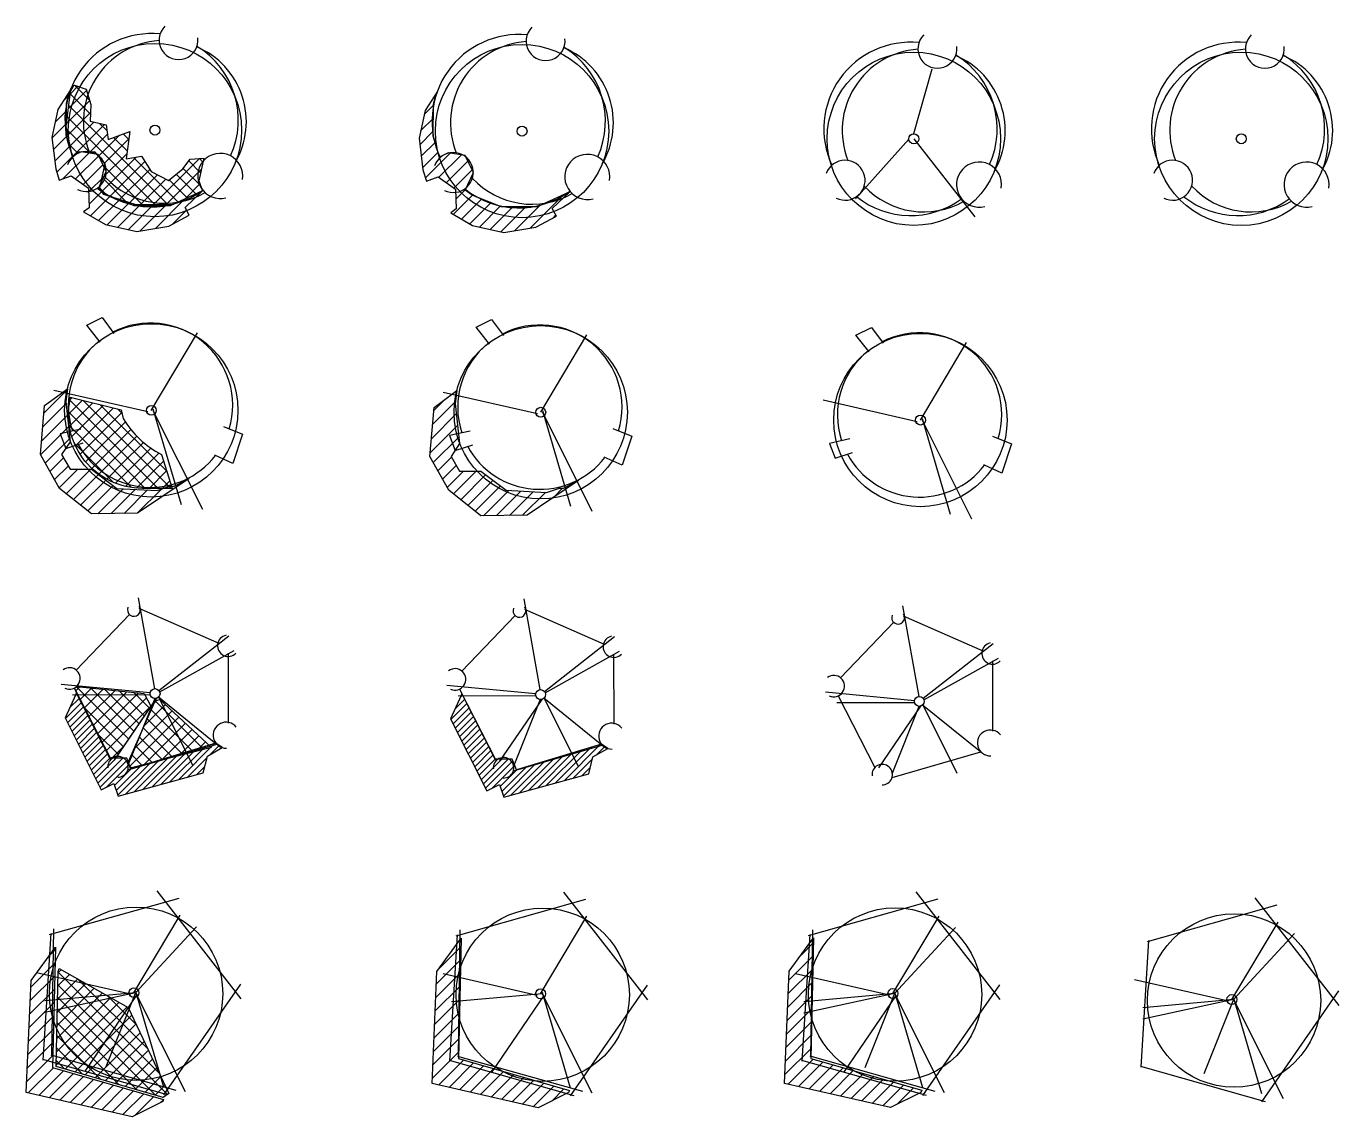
# Model space of a CAD drawing. Extents: x -13.6 to 7.2, y -12.8 to 13.
# Drawn here: x -13.52 to -5.94, y -4.33 to 1.97 of the extents above; entities that cross this region are included whole.
import ezdxf

# ---------------------------------------------------------------- set-up
doc = ezdxf.new("R2010")
doc.units = 0
doc.header["$MEASUREMENT"] = 0
doc.layers.get('0').update_dxf_attribs({"linetype": 'CONTINUOUS'})
for name, color, linetype in [('C-LAND-L742', 3, 'CONTINUOUS'), ('C-LAND-L743', 3, 'CONTINUOUS'), ('C-LAND-L744', 3, 'CONTINUOUS'), ('C-LAND-L745', 3, 'CONTINUOUS'), ('C-LAND-L748', 3, 'CONTINUOUS'), ('C-LAND-L749', 3, 'CONTINUOUS'), ('C-LAND-L750', 3, 'CONTINUOUS'), ('C-LAND-L753', 3, 'CONTINUOUS'), ('C-LAND-L754', 3, 'CONTINUOUS'), ('C-LAND-L755', 3, 'CONTINUOUS'), ('C-LAND-L757', 3, 'CONTINUOUS'), ('C-LAND-L758', 3, 'CONTINUOUS'), ('C-LAND-L759', 3, 'CONTINUOUS'), ('C-LAND-L760', 3, 'CONTINUOUS'), ('C-LAND-PL-CANOPY', 3, 'CONTINUOUS'), ('C-LAND-PL-CIRC', 8, 'CONTINUOUS'), ('C-LAND-PL-FILL', 1, 'CONTINUOUS'), ('C-LAND-PL-SHADE', 1, 'CONTINUOUS'), ('C-LAND-PL-TEXTURE', 8, 'CONTINUOUS')]:
    doc.layers.add(name, color=color, linetype=linetype)
pattern_1 = [(45, (8.367826, 2.99818), (-0.03729466, 0.03729466), [])]
pattern_2 = [(45, (0.53313, 4.28839), (-0.03729466, 0.03729466), [])]
pattern_3 = [(45, (9.7866, -1.12464), (-0.03729466, 0.03729466), [])]

# ---------------------------------------------------------------- blocks, each defined once
blk = doc.blocks.new('C-LAND-L742')
at = {"layer": 'C-LAND-L742'}
blk.add_circle((0, 0), 0.0287, dxfattribs=at)
for centre, radius, start, end in [((-0.0191, 0.0572), 0.5007, 84.44662, 204.83737), ((-0.3969, -0.2396), 0.1154, 243.63148, 160.00326), ((-0.0191, 0.0572), 0.5007, 231.45281, 306.13569)]:
    blk.add_arc(centre, radius, start, end, dxfattribs=at)
at = {"layer": 'C-LAND-PL-CIRC'}
blk.add_circle((0, 0), 0.5007, dxfattribs=at)
at = {"layer": 'C-LAND-PL-FILL'}
for centre, radius, start, end in [((0.1362, 0.5201), 0.1125, 134.58053, 6.86823), ((0.0572, 0.0482), 0.4706, 94.08399, 201.6369), ((0.0572, 0.0482), 0.4706, 329.69539, 66.91139), ((-0.0191, 0.0572), 0.5007, 335.64841, 58.46981), ((0.3769, -0.2647), 0.1302, 350.67372, 284.73284), ((0.0572, 0.0482), 0.4706, 223.08937, 299.56541)]:
    blk.add_arc(centre, radius, start, end, dxfattribs=at)
blk = doc.blocks.new('C-LAND-L743')
at = {"layer": 'C-LAND-L743'}
blk.add_circle((0, 0), 0.0287, dxfattribs=at)
for start, end in [(84.44662, 204.83737), (335.64841, 58.46981), (231.45281, 306.13569)]:
    blk.add_arc((-0.0191, 0.0572), 0.5007, start, end, dxfattribs=at)
at = {"layer": 'C-LAND-PL-CANOPY'}
blk.add_arc((-0.3969, -0.2396), 0.1154, 243.63148, 160.00326, dxfattribs=at)
at = {"layer": 'C-LAND-PL-CIRC'}
blk.add_circle((0, 0), 0.5007, dxfattribs=at)
at = {"layer": 'C-LAND-PL-FILL'}
for p, q in [((-0.0006, 0.03), (0.1063, 0.4051)), ((0, 0), (0.3524, -0.4519)), ((-0.028, -0.0023), (-0.3363, -0.3476))]:
    blk.add_line(p, q, dxfattribs=at)
for centre, radius, start, end in [((0.1362, 0.5201), 0.1125, 134.58053, 6.86823), ((0.0572, 0.0482), 0.4706, 94.08399, 201.6369), ((0.0572, 0.0482), 0.4706, 329.69539, 66.91139), ((0.3769, -0.2647), 0.1302, 350.67372, 284.73284), ((0.0572, 0.0482), 0.4706, 223.08937, 299.56541)]:
    blk.add_arc(centre, radius, start, end, dxfattribs=at)
blk = doc.blocks.new('C-LAND-L744')
at = {"layer": 'C-LAND-PL-SHADE', "linetype": 'Continuous'}
h = blk.add_hatch(dxfattribs=at)
h.set_pattern_fill('ANSI31', color=256, scale=0.421941, style=0)
h.set_pattern_definition(pattern_1)
h.paths.add_polyline_path([(-0.491, 0.2274), (-0.5601, 0.1187), (-0.5947, -0.0418), (-0.5725, -0.2245), (-0.5527, -0.2887), (-0.4835, -0.264), (-0.3847, -0.3356), (-0.3798, -0.4492), (-0.4119, -0.4714), (-0.2859, -0.5455), (-0.1055, -0.585), (0.0799, -0.5554), (0.1985, -0.4912), (0.1738, -0.4467), (0.2751, -0.3504), (0.0873, -0.4368), (-0.1203, -0.4368), (-0.2883, -0.3702), (-0.3279, -0.3405), (-0.2809, -0.2393), (-0.3279, -0.1405), (-0.4267, -0.1257), (-0.4761, -0.1504), (-0.5132, -0.0294), (-0.5107, 0.1557), (-0.4984, 0.2101)])
at = {"layer": 'C-LAND-L744'}
blk.add_circle((0, 0), 0.0287, dxfattribs=at)
for start, end in [(84.44662, 204.83737), (335.64841, 58.46981), (231.45281, 306.13569)]:
    blk.add_arc((-0.0191, 0.0572), 0.5007, start, end, dxfattribs=at)
at = {"layer": 'C-LAND-PL-CANOPY'}
blk.add_arc((-0.3969, -0.2396), 0.1154, 243.63148, 160.00326, dxfattribs=at)
at = {"layer": 'C-LAND-PL-CIRC'}
blk.add_circle((0, 0), 0.5007, dxfattribs=at)
at = {"layer": 'C-LAND-PL-FILL'}
blk.add_lwpolyline([(-0.491, 0.2274), (-0.5601, 0.1187), (-0.5947, -0.0418), (-0.5725, -0.2245), (-0.5527, -0.2887), (-0.4835, -0.264), (-0.3847, -0.3356), (-0.3798, -0.4492), (-0.4119, -0.4714), (-0.2859, -0.5455), (-0.1055, -0.585), (0.0799, -0.5554), (0.1985, -0.4912), (0.1738, -0.4467), (0.2751, -0.3504), (0.0873, -0.4368), (-0.1203, -0.4368), (-0.2883, -0.3702), (-0.3279, -0.3405), (-0.2809, -0.2393), (-0.3279, -0.1405), (-0.4267, -0.1257), (-0.4761, -0.1504), (-0.5132, -0.0294), (-0.5107, 0.1557), (-0.4984, 0.2101)], close=True, dxfattribs=at)
for centre, radius, start, end in [((0.1362, 0.5201), 0.1125, 134.58053, 6.86823), ((0.0572, 0.0482), 0.4706, 94.08399, 201.6369), ((0.0572, 0.0482), 0.4706, 329.69539, 66.91139), ((0.3769, -0.2647), 0.1302, 350.67372, 284.73284), ((0.0572, 0.0482), 0.4706, 223.08937, 299.56541)]:
    blk.add_arc(centre, radius, start, end, dxfattribs=at)
blk = doc.blocks.new('C-LAND-L745')
at = {"layer": 'C-LAND-PL-SHADE', "linetype": 'Continuous'}
h = blk.add_hatch(dxfattribs=at)
h.set_pattern_fill('ANSI31', color=256, scale=0.421941, style=0)
h.set_pattern_definition(pattern_1)
h.paths.add_polyline_path([(-0.491, 0.2274), (-0.5601, 0.1187), (-0.5947, -0.0418), (-0.5725, -0.2245), (-0.5527, -0.2887), (-0.4835, -0.264), (-0.3847, -0.3356), (-0.3798, -0.4492), (-0.4119, -0.4714), (-0.2859, -0.5455), (-0.1055, -0.585), (0.0799, -0.5554), (0.1985, -0.4912), (0.1738, -0.4467), (0.2751, -0.3504), (0.0873, -0.4368), (-0.1203, -0.4368), (-0.2883, -0.3702), (-0.3279, -0.3405), (-0.2809, -0.2393), (-0.3279, -0.1405), (-0.4267, -0.1257), (-0.4761, -0.1504), (-0.5132, -0.0294), (-0.5107, 0.1557), (-0.4984, 0.2101)])
at = {"layer": 'C-LAND-PL-TEXTURE', "linetype": 'Continuous'}
h = blk.add_hatch(dxfattribs=at)
h.set_pattern_fill('ANSI37', color=256, scale=0.421941, style=0)
h.set_pattern_definition([(45, (8.367826, 2.99818), (-0.03729466, 0.03729466), []), (135, (8.367826, 2.99818), (-0.03729466, -0.03729466), [])])
h.paths.add_polyline_path([(-0.4638, 0.2594), (-0.3971, 0.2372), (-0.3699, 0.1483), (-0.3748, 0.052), (-0.2809, 0.0298), (-0.271, -0.0541), (-0.145, -0.0072), (-0.1672, -0.1652), (-0.0783, -0.1504), (-0.0214, -0.2393), (0.0774, -0.2912), (0.1614, -0.2245), (0.2034, -0.1677), (0.2825, -0.1628), (0.2528, -0.2936), (0.2751, -0.3504), (0.0996, -0.4319), (-0.1079, -0.4319), (-0.2957, -0.3726), (-0.318, -0.3331), (-0.2883, -0.1949), (-0.3476, -0.1257), (-0.4391, -0.1282), (-0.4761, -0.1554), (-0.5132, 0.0199), (-0.4885, 0.2224), (-0.4687, 0.257)])
at = {"layer": 'C-LAND-L745'}
blk.add_circle((0, 0), 0.0287, dxfattribs=at)
for start, end in [(84.44662, 204.83737), (335.64841, 58.46981), (231.45281, 306.13569)]:
    blk.add_arc((-0.0191, 0.0572), 0.5007, start, end, dxfattribs=at)
at = {"layer": 'C-LAND-PL-CANOPY'}
blk.add_arc((-0.3969, -0.2396), 0.1154, 243.63148, 160.00326, dxfattribs=at)
at = {"layer": 'C-LAND-PL-CIRC'}
blk.add_circle((0, 0), 0.5007, dxfattribs=at)
at = {"layer": 'C-LAND-PL-FILL'}
blk.add_lwpolyline([(-0.491, 0.2274), (-0.5601, 0.1187), (-0.5947, -0.0418), (-0.5725, -0.2245), (-0.5527, -0.2887), (-0.4835, -0.264), (-0.3847, -0.3356), (-0.3798, -0.4492), (-0.4119, -0.4714), (-0.2859, -0.5455), (-0.1055, -0.585), (0.0799, -0.5554), (0.1985, -0.4912), (0.1738, -0.4467), (0.2751, -0.3504), (0.0873, -0.4368), (-0.1203, -0.4368), (-0.2883, -0.3702), (-0.3279, -0.3405), (-0.2809, -0.2393), (-0.3279, -0.1405), (-0.4267, -0.1257), (-0.4761, -0.1504), (-0.5132, -0.0294), (-0.5107, 0.1557), (-0.4984, 0.2101)], close=True, dxfattribs=at)
for centre, radius, start, end in [((0.1362, 0.5201), 0.1125, 134.58053, 6.86823), ((0.0572, 0.0482), 0.4706, 94.08399, 201.6369), ((0.0572, 0.0482), 0.4706, 329.69539, 66.91139), ((0.3769, -0.2647), 0.1302, 350.67372, 284.73284), ((0.0572, 0.0482), 0.4706, 223.08937, 299.56541)]:
    blk.add_arc(centre, radius, start, end, dxfattribs=at)
at = {"layer": 'C-LAND-PL-TEXTURE'}
blk.add_lwpolyline([(-0.4638, 0.2594), (-0.3971, 0.2372), (-0.3699, 0.1483), (-0.3748, 0.052), (-0.2809, 0.0298), (-0.271, -0.0541), (-0.145, -0.0072), (-0.1672, -0.1652), (-0.0783, -0.1504), (-0.0214, -0.2393), (0.0774, -0.2912), (0.1614, -0.2245), (0.2034, -0.1677), (0.2825, -0.1628), (0.2528, -0.2936), (0.2751, -0.3504), (0.0996, -0.4319), (-0.1079, -0.4319), (-0.2957, -0.3726), (-0.318, -0.3331), (-0.2883, -0.1949), (-0.3476, -0.1257), (-0.4391, -0.1282), (-0.4761, -0.1554), (-0.5132, 0.0199), (-0.4885, 0.2224), (-0.4687, 0.257)], close=True, dxfattribs=at)
blk = doc.blocks.new('C-LAND-L748')
at = {"layer": 'C-LAND-L748'}
for points in [[(-0.4068, -0.105), (-0.5251, -0.1316), (-0.4925, -0.2172), (-0.392, -0.1847)], [(0.4181, -0.0902), (0.5275, -0.1345), (0.4713, -0.3029), (0.3678, -0.2556)]]:
    blk.add_lwpolyline(points, dxfattribs=at)
blk.add_circle((0.0009, 0.0033), 0.0287, dxfattribs=at)
for start, end in [(343.29307, 117.15171), (128.57251, 198.26237), (208.57357, 322.28927)]:
    blk.add_arc((-0.0039, 0.033), 0.4748, start, end, dxfattribs=at)
at = {"layer": 'C-LAND-PL-CANOPY'}
blk.add_lwpolyline([(-0.2945, 0.3972), (-0.3713, 0.4947), (-0.2826, 0.539), (-0.2146, 0.4474)], dxfattribs=at)
at = {"layer": 'C-LAND-PL-CIRC'}
blk.add_circle((0.0009, 0.0033), 0.5007, dxfattribs=at)
at = {"layer": 'C-LAND-PL-FILL'}
for p, q in [((0.0009, 0.0033), (0.2678, 0.4511)), ((-0.0182, -0.0062), (-0.5617, 0.1176)), ((0.0104, 0.0128), (0.1725, -0.5398)), ((0.0104, 0.0033), (0.2964, -0.5683))]:
    blk.add_line(p, q, dxfattribs=at)
blk = doc.blocks.new('C-LAND-L749')
at = {"layer": 'C-LAND-PL-SHADE', "linetype": 'Continuous'}
h = blk.add_hatch(dxfattribs=at)
h.set_pattern_fill('ANSI31', color=256, scale=0.421941, style=0)
h.set_pattern_definition(pattern_2)
h.paths.add_polyline_path([(0.1332, -0.4353), (0.2191, -0.3904), (-0.0783, -0.5916), (-0.3452, -0.5946), (-0.5293, -0.4475), (-0.6397, -0.2514), (-0.6151, 0.0305), (-0.4832, 0.1285), (-0.4925, 0.055), (-0.4679, -0.1779), (-0.517, -0.2514), (-0.4679, -0.3372), (-0.3452, -0.3372), (-0.198, -0.4475), (0.035, -0.4598), (0.1086, -0.4353)])
at = {"layer": 'C-LAND-L749'}
blk.add_lwpolyline([(-0.4068, -0.105), (-0.5251, -0.1316), (-0.4925, -0.2172), (-0.392, -0.1847)], dxfattribs=at)
blk.add_circle((0.0009, 0.0033), 0.0287, dxfattribs=at)
for start, end in [(343.29307, 117.15171), (208.57357, 322.28927)]:
    blk.add_arc((-0.0039, 0.033), 0.4748, start, end, dxfattribs=at)
at = {"layer": 'C-LAND-PL-CANOPY'}
for points in [[(-0.2945, 0.3972), (-0.3713, 0.4947), (-0.2826, 0.539), (-0.2146, 0.4474)], [(0.4181, -0.0902), (0.5275, -0.1345), (0.4713, -0.3029), (0.3678, -0.2556)]]:
    blk.add_lwpolyline(points, dxfattribs=at)
blk.add_arc((-0.0039, 0.033), 0.4748, 128.57251, 198.26237, dxfattribs=at)
at = {"layer": 'C-LAND-PL-CIRC'}
blk.add_circle((0.0009, 0.0033), 0.5007, dxfattribs=at)
at = {"layer": 'C-LAND-PL-FILL'}
for p, q in [((0.0009, 0.0033), (0.2678, 0.4511)), ((-0.0182, -0.0062), (-0.5617, 0.1176)), ((0.0104, 0.0128), (0.1725, -0.5398)), ((0.0104, 0.0033), (0.2964, -0.5683))]:
    blk.add_line(p, q, dxfattribs=at)
blk.add_lwpolyline([(0.1332, -0.4353), (0.2191, -0.3904), (-0.0783, -0.5916), (-0.3452, -0.5946), (-0.5293, -0.4475), (-0.6397, -0.2514), (-0.6151, 0.0305), (-0.4832, 0.1285), (-0.4925, 0.055), (-0.4679, -0.1779), (-0.517, -0.2514), (-0.4679, -0.3372), (-0.3452, -0.3372), (-0.198, -0.4475), (0.035, -0.4598), (0.1086, -0.4353)], close=True, dxfattribs=at)
blk = doc.blocks.new('C-LAND-L750')
at = {"layer": 'C-LAND-PL-SHADE', "linetype": 'Continuous'}
h = blk.add_hatch(dxfattribs=at)
h.set_pattern_fill('ANSI31', color=256, scale=0.421941, style=0)
h.set_pattern_definition(pattern_2)
h.paths.add_polyline_path([(0.1332, -0.4353), (0.2191, -0.3904), (-0.0783, -0.5916), (-0.3452, -0.5946), (-0.5293, -0.4475), (-0.6397, -0.2514), (-0.6151, 0.0305), (-0.4832, 0.1285), (-0.4925, 0.055), (-0.4679, -0.1779), (-0.517, -0.2514), (-0.4679, -0.3372), (-0.3452, -0.3372), (-0.198, -0.4475), (0.035, -0.4598), (0.1086, -0.4353)])
at = {"layer": 'C-LAND-PL-TEXTURE', "linetype": 'Continuous'}
h = blk.add_hatch(dxfattribs=at)
h.set_pattern_fill('ANSI37', color=256, scale=0.421941, style=0)
h.set_pattern_definition([(45, (0.53313, 4.28839), (-0.03729466, 0.03729466), []), (135, (0.53313, 4.28839), (-0.03729466, -0.03729466), [])])
edge = h.paths.add_edge_path()
edge.add_line((-0.4679, 0.0795), (-0.1735, 0.006))
edge.add_line((-0.1735, 0.006), (-0.1612, -0.043))
edge.add_arc((0.2988, 0.2233), 0.5316, 210.06691, 243.25245)
edge.add_line((0.0596, -0.2514), (0.1209, -0.4475))
edge.add_line((0.1209, -0.4475), (-0.0508, -0.4475))
edge.add_arc((-0.0508, -0.0212), 0.4264, 168.02725, 270, ccw=False)
edge.add_arc((-0.4968, 0.0734), 0.0295, 348.02725, 371.97275)
at = {"layer": 'C-LAND-L750'}
for points in [[(-0.2945, 0.3972), (-0.3713, 0.4947), (-0.2826, 0.539), (-0.2146, 0.4474)], [(0.4181, -0.0902), (0.5275, -0.1345), (0.4713, -0.3029), (0.3678, -0.2556)]]:
    blk.add_lwpolyline(points, dxfattribs=at)
blk.add_circle((0.0009, 0.0033), 0.0287, dxfattribs=at)
for start, end in [(343.29307, 117.15171), (208.57357, 322.28927)]:
    blk.add_arc((-0.0039, 0.033), 0.4748, start, end, dxfattribs=at)
at = {"layer": 'C-LAND-PL-CANOPY'}
blk.add_lwpolyline([(-0.4068, -0.105), (-0.5251, -0.1316), (-0.4925, -0.2172), (-0.392, -0.1847)], dxfattribs=at)
blk.add_arc((-0.0039, 0.033), 0.4748, 128.57251, 198.26237, dxfattribs=at)
at = {"layer": 'C-LAND-PL-CIRC'}
blk.add_circle((0.0009, 0.0033), 0.5007, dxfattribs=at)
at = {"layer": 'C-LAND-PL-FILL'}
for p, q in [((0.0009, 0.0033), (0.2678, 0.4511)), ((-0.0182, -0.0062), (-0.5617, 0.1176)), ((0.0104, 0.0128), (0.1725, -0.5398)), ((0.0104, 0.0033), (0.2964, -0.5683))]:
    blk.add_line(p, q, dxfattribs=at)
blk.add_lwpolyline([(0.1332, -0.4353), (0.2191, -0.3904), (-0.0783, -0.5916), (-0.3452, -0.5946), (-0.5293, -0.4475), (-0.6397, -0.2514), (-0.6151, 0.0305), (-0.4832, 0.1285), (-0.4925, 0.055), (-0.4679, -0.1779), (-0.517, -0.2514), (-0.4679, -0.3372), (-0.3452, -0.3372), (-0.198, -0.4475), (0.035, -0.4598), (0.1086, -0.4353)], close=True, dxfattribs=at)
at = {"layer": 'C-LAND-PL-TEXTURE'}
blk.add_lwpolyline([(-0.4679, 0.0795), (-0.1735, 0.006), (-0.1612, -0.043, 0.14582), (0.0596, -0.2514), (0.1209, -0.4475), (-0.0508, -0.4475, -0.47683), (-0.4679, 0.0673, 0.104864)], format="xyb", close=True, dxfattribs=at)
blk = doc.blocks.new('C-LAND-L753')
at = {"layer": 'C-LAND-L753'}
for points in [[(-0.1474, 0.4569), (-0.4553, 0.1362)], [(0.3695, 0.2901), (-0.0919, 0.4922)], [(0.4252, -0.1716), (0.4238, 0.2341)], [(-0.4679, 0.0316), (-0.2575, -0.3827)], [(-0.157, -0.44), (0.356, -0.2916)]]:
    blk.add_lwpolyline(points, dxfattribs=at)
blk.add_circle((0, 0), 0.0287, dxfattribs=at)
for centre, radius, start, end in [((-0.4944, 0.0879), 0.0621, 245.43183, 126.28961), ((-0.2139, -0.423), 0.0593, 268.49715, 186.4444)]:
    blk.add_arc(centre, radius, start, end, dxfattribs=at)
at = {"layer": 'C-LAND-PL-CANOPY'}
blk.add_line((-0.0019, -0.0286), (-0.1584, -0.4196), dxfattribs=at)
blk.add_arc((-0.1221, 0.4842), 0.0372, 156.94802, 32.57161, dxfattribs=at)
at = {"layer": 'C-LAND-PL-FILL'}
for p, q in [((-0.0017, 0.0286), (-0.0954, 0.5526)), ((0.0226, 0.0177), (0.4264, 0.3348)), ((0.027, 0.0098), (0.4565, 0.25)), ((-0.0285, 0.0037), (-0.5421, 0.0532)), ((-0.0277, -0.0076), (-0.4764, -0.0086)), ((0.0065, -0.0279), (-0.2366, -0.3847)), ((0.0191, -0.0191), (0.3535, -0.2904)), ((0.0199, -0.0207), (0.2176, -0.4157))]:
    blk.add_line(p, q, dxfattribs=at)
for centre, radius, start, end in [((0.4229, 0.2768), 0.062, 102.02379, 315.86824), ((0.4103, -0.2402), 0.0748, 38.21384, 272.20066)]:
    blk.add_arc(centre, radius, start, end, dxfattribs=at)
blk = doc.blocks.new('*X56')
at = {"color": 0}
for p, q in [((-23.183, -8.687), (-22.747, -8.251)), ((-23.069, -8.396), (-22.807, -8.134)), ((-22.921, -8.072), (-22.867, -8.017)), ((-23.124, -8.805), (-22.687, -8.368)), ((-23.065, -8.923), (-22.628, -8.486)), ((-23.006, -9.041), (-22.568, -8.603)), ((-22.947, -9.158), (-22.508, -8.72)), ((-22.888, -9.276), (-22.448, -8.837)), ((-22.829, -9.394), (-22.389, -8.954)), ((-22.77, -9.512), (-22.329, -9.071)), ((-22.711, -9.63), (-22.269, -9.188)), ((-22.652, -9.747), (-22.21, -9.305)), ((-22.593, -9.865), (-22.15, -9.422)), ((-22.534, -9.983), (-22.09, -9.539)), ((-22.475, -10.101), (-22.03, -9.656)), ((-21.061, -10.631), (-20.108, -9.678)), ((-20.818, -10.564), (-19.855, -9.602)), ((-20.574, -10.497), (-19.603, -9.527)), ((-20.33, -10.431), (-19.35, -9.451)), ((-20.086, -10.364), (-19.098, -9.375)), ((-19.211, -9.665), (-18.972, -9.426)), ((-22.416, -10.219), (-21.969, -9.772)), ((-22.357, -10.337), (-21.793, -9.772)), ((-22.298, -10.454), (-21.616, -9.772)), ((-22.239, -10.572), (-21.487, -9.82)), ((-22.064, -10.573), (-21.436, -9.946)), ((-21.837, -10.523), (-21.37, -10.056)), ((-21.793, -10.656), (-21.118, -9.981)), ((-21.748, -10.788), (-20.865, -9.905)), ((-21.549, -10.765), (-20.613, -9.829)), ((-21.305, -10.698), (-20.36, -9.754)), ((-19.842, -10.297), (-19.309, -9.763)), ((-19.599, -10.23), (-19.368, -9.999))]:
    blk.add_line(p, q, dxfattribs=at)
blk = doc.blocks.new('*X57')
at = {"color": 0}
for p, q in [((-22.921, -8.072), (-22.867, -8.017)), ((-23.124, -8.805), (-22.687, -8.368)), ((-22.947, -9.158), (-22.508, -8.72)), ((-22.77, -9.512), (-22.329, -9.071)), ((-22.593, -9.865), (-22.15, -9.422)), ((-20.574, -10.497), (-19.603, -9.527)), ((-19.211, -9.665), (-18.972, -9.426)), ((-22.416, -10.219), (-21.969, -9.772)), ((-22.239, -10.572), (-21.487, -9.82)), ((-21.793, -10.656), (-21.118, -9.981)), ((-21.305, -10.698), (-20.36, -9.754)), ((-19.842, -10.297), (-19.309, -9.763))]:
    blk.add_line(p, q, dxfattribs=at)
blk = doc.blocks.new('C-LAND-L754')
at = {"layer": 'C-LAND-L754'}
for points in [[(0.3695, 0.2901), (-0.0919, 0.4922)], [(0.4252, -0.1716), (0.4238, 0.2341)], [(-0.4679, 0.0316), (-0.2575, -0.3827)]]:
    blk.add_lwpolyline(points, dxfattribs=at)
blk.add_circle((0, 0), 0.0287, dxfattribs=at)
blk.add_arc((-0.4944, 0.0879), 0.0621, 245.43183, 126.28961, dxfattribs=at)
at = {"layer": 'C-LAND-PL-CANOPY'}
blk.add_line((-0.0019, -0.0286), (-0.1584, -0.4196), dxfattribs=at)
for points in [[(-0.1474, 0.4569), (-0.4553, 0.1362)], [(-0.157, -0.44), (0.356, -0.2916)]]:
    blk.add_lwpolyline(points, dxfattribs=at)
for centre, radius, start, end in [((-0.1221, 0.4842), 0.0372, 156.94802, 32.57161), ((-0.2139, -0.423), 0.0593, 268.49715, 186.4444)]:
    blk.add_arc(centre, radius, start, end, dxfattribs=at)
at = {"layer": 'C-LAND-PL-FILL'}
for p, q in [((-0.0017, 0.0286), (-0.0954, 0.5526)), ((0.0226, 0.0177), (0.4264, 0.3348)), ((0.027, 0.0098), (0.4565, 0.25)), ((-0.0285, 0.0037), (-0.5421, 0.0532)), ((-0.0277, -0.0076), (-0.4764, -0.0086)), ((0.0065, -0.0279), (-0.2366, -0.3847)), ((0.0191, -0.0191), (0.3535, -0.2904)), ((0.0199, -0.0207), (0.2176, -0.4157))]:
    blk.add_line(p, q, dxfattribs=at)
blk.add_lwpolyline([(-0.4582, -0.0051), (-0.5195, -0.1399), (-0.311, -0.5567), (-0.2374, -0.5199), (-0.2129, -0.5935), (0.2778, -0.4586), (0.3024, -0.3606), (0.3882, -0.3115), (0.3514, -0.287), (-0.1393, -0.4341), (-0.1638, -0.3728), (-0.2619, -0.3728), (-0.4553, 0.0062)], close=True, dxfattribs=at)
for centre, radius, start, end in [((0.4229, 0.2768), 0.062, 102.02379, 315.86824), ((0.4103, -0.2402), 0.0748, 38.21384, 272.20066)]:
    blk.add_arc(centre, radius, start, end, dxfattribs=at)
at = {"layer": 'C-LAND-PL-FILL', "xscale": 0.2109704641350211, "yscale": 0.2109704641350211, "zscale": 0.2109704641350211}
blk.add_blockref('*X57', (4.3734, 1.6887), dxfattribs=at)
at = {"layer": 'C-LAND-PL-SHADE', "xscale": 0.2109704641350211, "yscale": 0.2109704641350211, "zscale": 0.2109704641350211}
blk.add_blockref('*X56', (4.3734, 1.6887), dxfattribs=at)
blk = doc.blocks.new('*X58')
at = {"color": 0}
for p, q in [((-23.183, -8.687), (-22.747, -8.251)), ((-23.069, -8.396), (-22.807, -8.134)), ((-22.921, -8.072), (-22.867, -8.017)), ((-23.124, -8.805), (-22.687, -8.368)), ((-23.065, -8.923), (-22.628, -8.486)), ((-23.006, -9.041), (-22.568, -8.603)), ((-22.947, -9.158), (-22.508, -8.72)), ((-22.888, -9.276), (-22.448, -8.837)), ((-22.829, -9.394), (-22.389, -8.954)), ((-22.77, -9.512), (-22.329, -9.071)), ((-22.711, -9.63), (-22.269, -9.188)), ((-22.652, -9.747), (-22.21, -9.305)), ((-22.593, -9.865), (-22.15, -9.422)), ((-22.534, -9.983), (-22.09, -9.539)), ((-22.475, -10.101), (-22.03, -9.656)), ((-21.061, -10.631), (-20.108, -9.678)), ((-20.818, -10.564), (-19.855, -9.602)), ((-20.574, -10.497), (-19.603, -9.527)), ((-20.33, -10.431), (-19.35, -9.451)), ((-20.086, -10.364), (-19.098, -9.375)), ((-19.211, -9.665), (-18.972, -9.426)), ((-22.416, -10.219), (-21.969, -9.772)), ((-22.357, -10.337), (-21.793, -9.772)), ((-22.298, -10.454), (-21.616, -9.772)), ((-22.239, -10.572), (-21.487, -9.82)), ((-22.064, -10.573), (-21.436, -9.946)), ((-21.837, -10.523), (-21.37, -10.056)), ((-21.793, -10.656), (-21.118, -9.981)), ((-21.748, -10.788), (-20.865, -9.905)), ((-21.549, -10.765), (-20.613, -9.829)), ((-21.305, -10.698), (-20.36, -9.754)), ((-19.842, -10.297), (-19.309, -9.763)), ((-19.599, -10.23), (-19.368, -9.999))]:
    blk.add_line(p, q, dxfattribs=at)
blk = doc.blocks.new('*X59')
at = {"color": 0}
for p, q in [((-22.921, -8.072), (-22.867, -8.017)), ((-23.124, -8.805), (-22.687, -8.368)), ((-22.947, -9.158), (-22.508, -8.72)), ((-22.77, -9.512), (-22.329, -9.071)), ((-22.593, -9.865), (-22.15, -9.422)), ((-20.574, -10.497), (-19.603, -9.527)), ((-19.211, -9.665), (-18.972, -9.426)), ((-22.416, -10.219), (-21.969, -9.772)), ((-22.239, -10.572), (-21.487, -9.82)), ((-21.793, -10.656), (-21.118, -9.981)), ((-21.305, -10.698), (-20.36, -9.754)), ((-19.842, -10.297), (-19.309, -9.763))]:
    blk.add_line(p, q, dxfattribs=at)
blk = doc.blocks.new('C-LAND-L755')
at = {"layer": 'C-LAND-PL-TEXTURE', "linetype": 'Continuous'}
h = blk.add_hatch(dxfattribs=at)
h.set_pattern_fill('ANSI37', color=256, scale=0.421941, style=0)
h.set_pattern_definition([(45, (6.884776, 1.688736), (-0.03729466, 0.03729466), []), (135, (6.884776, 1.688736), (-0.03729466, -0.03729466), [])])
h.paths.add_polyline_path([(0.0011, -0.0409), (0.0269, -0.0332), (0.3264, -0.3117), (-0.1435, -0.4304), (-0.1538, -0.3917), (-0.0041, -0.0512)])
h.paths.add_polyline_path([(-0.4532, 0.0416), (-0.0634, 0.0004), (-0.0247, -0.0719), (-0.2209, -0.3608), (-0.257, -0.3737), (-0.4661, 0.0313)])
at = {"layer": 'C-LAND-L755'}
for points in [[(-0.1474, 0.4569), (-0.4553, 0.1362)], [(0.3695, 0.2901), (-0.0919, 0.4922)], [(0.4252, -0.1716), (0.4238, 0.2341)]]:
    blk.add_lwpolyline(points, dxfattribs=at)
blk.add_circle((0, 0), 0.0287, dxfattribs=at)
for centre, radius, start, end in [((-0.4944, 0.0879), 0.0621, 245.43183, 126.28961), ((-0.2139, -0.423), 0.0593, 268.49715, 186.4444)]:
    blk.add_arc(centre, radius, start, end, dxfattribs=at)
at = {"layer": 'C-LAND-PL-CANOPY'}
blk.add_line((-0.0019, -0.0286), (-0.1584, -0.4196), dxfattribs=at)
for points in [[(-0.4679, 0.0316), (-0.2575, -0.3827)], [(-0.157, -0.44), (0.356, -0.2916)]]:
    blk.add_lwpolyline(points, dxfattribs=at)
blk.add_arc((-0.1221, 0.4842), 0.0372, 156.94802, 32.57161, dxfattribs=at)
at = {"layer": 'C-LAND-PL-FILL'}
for p, q in [((-0.0017, 0.0286), (-0.0954, 0.5526)), ((0.0226, 0.0177), (0.4264, 0.3348)), ((0.027, 0.0098), (0.4565, 0.25)), ((-0.0285, 0.0037), (-0.5421, 0.0532)), ((-0.0277, -0.0076), (-0.4764, -0.0086)), ((0.0065, -0.0279), (-0.2366, -0.3847)), ((0.0191, -0.0191), (0.3535, -0.2904)), ((0.0199, -0.0207), (0.2176, -0.4157))]:
    blk.add_line(p, q, dxfattribs=at)
blk.add_lwpolyline([(-0.4582, -0.0051), (-0.5195, -0.1399), (-0.311, -0.5567), (-0.2374, -0.5199), (-0.2129, -0.5935), (0.2778, -0.4586), (0.3024, -0.3606), (0.3882, -0.3115), (0.3514, -0.287), (-0.1393, -0.4341), (-0.1638, -0.3728), (-0.2619, -0.3728), (-0.4553, 0.0062)], close=True, dxfattribs=at)
for centre, radius, start, end in [((0.4229, 0.2768), 0.062, 102.02379, 315.86824), ((0.4103, -0.2402), 0.0748, 38.21384, 272.20066)]:
    blk.add_arc(centre, radius, start, end, dxfattribs=at)
at = {"layer": 'C-LAND-PL-TEXTURE'}
for points in [[(-0.4532, 0.0416), (-0.0634, 0.0004), (-0.0247, -0.0719), (-0.2209, -0.3608), (-0.257, -0.3737), (-0.4661, 0.0313)], [(0.0011, -0.0409), (0.0269, -0.0332), (0.3264, -0.3117), (-0.1435, -0.4304), (-0.1538, -0.3917), (-0.0041, -0.0512)]]:
    blk.add_lwpolyline(points, close=True, dxfattribs=at)
at = {"layer": 'C-LAND-PL-FILL', "xscale": 0.2109704641350211, "yscale": 0.2109704641350211, "zscale": 0.2109704641350211}
blk.add_blockref('*X59', (4.3734, 1.6887), dxfattribs=at)
at = {"layer": 'C-LAND-PL-SHADE', "xscale": 0.2109704641350211, "yscale": 0.2109704641350211, "zscale": 0.2109704641350211}
blk.add_blockref('*X58', (4.3734, 1.6887), dxfattribs=at)
blk = doc.blocks.new('C-LAND-L757')
at = {"layer": 'C-LAND-L757'}
for p, q in [((-0.5236, -0.3903), (-0.479, 0.3414)), ((0.6154, 0.0501), (0.1713, -0.5902)), ((0.1942, -0.5902), (-0.5264, -0.3865))]:
    blk.add_line(p, q, dxfattribs=at)
blk.add_circle((0, 0), 0.0287, dxfattribs=at)
at = {"layer": 'C-LAND-PL-CANOPY'}
blk.add_line((0.0095, 0), (-0.5149, -0.0476), dxfattribs=at)
at = {"layer": 'C-LAND-PL-CIRC'}
blk.add_circle((0.0124, -0.0058), 0.5007, dxfattribs=at)
at = {"layer": 'C-LAND-PL-FILL'}
for p, q in [((-0.4879, 0.3354), (0.2607, 0.5466)), ((0.1322, 0.5878), (0.6173, -0.0346)), ((0, 0), (0.267, 0.4478)), ((0.0095, 0), (0.3623, 0.3811)), ((-0.0191, -0.0095), (-0.5626, 0.1143)), ((0.0095, 0.0095), (0.1716, -0.5431)), ((0.0095, 0), (-0.5149, -0.1143)), ((0.0095, 0), (-0.1621, -0.4287)), ((0.0095, 0), (0.2956, -0.5716))]:
    blk.add_line(p, q, dxfattribs=at)
blk = doc.blocks.new('C-LAND-L758')
at = {"layer": 'C-LAND-PL-SHADE'}
h = blk.add_hatch(dxfattribs=at)
h.set_pattern_fill('ANSI31', color=256, scale=0.421941, style=0)
h.set_pattern_definition(pattern_3)
h.paths.add_polyline_path([(0.1621, -0.571), (-0.0141, -0.659), (-0.6266, -0.519), (-0.5986, 0.1292), (-0.4585, 0.3212), (-0.4745, -0.3749), (0.1661, -0.559)])
at = {"layer": 'C-LAND-L758'}
for p, q in [((-0.4879, 0.3354), (0.2607, 0.5466)), ((0.1322, 0.5878), (0.6173, -0.0346)), ((0.1942, -0.5902), (-0.5264, -0.3865))]:
    blk.add_line(p, q, dxfattribs=at)
blk.add_circle((0, 0), 0.0287, dxfattribs=at)
at = {"layer": 'C-LAND-PL-CANOPY'}
for p, q in [((-0.5236, -0.3903), (-0.479, 0.3414)), ((-0.4746, -0.3658), (-0.4636, 0.3686)), ((0.6154, 0.0501), (0.1713, -0.5902)), ((0.0095, 0), (-0.5149, -0.0476)), ((0.0191, -0.0095), (-0.2861, -0.4573)), ((0.2433, -0.5657), (-0.4774, -0.3619))]:
    blk.add_line(p, q, dxfattribs=at)
at = {"layer": 'C-LAND-PL-CIRC'}
blk.add_circle((0.0124, -0.0058), 0.5007, dxfattribs=at)
at = {"layer": 'C-LAND-PL-FILL'}
for p, q in [((0, 0), (0.267, 0.4478)), ((0.0095, 0), (0.3623, 0.3811)), ((-0.0191, -0.0095), (-0.5626, 0.1143)), ((0.0095, 0.0095), (0.1716, -0.5431)), ((0.0095, 0), (-0.5149, -0.1143)), ((0.0095, 0), (-0.1621, -0.4287)), ((0.0095, 0), (0.2956, -0.5716))]:
    blk.add_line(p, q, dxfattribs=at)
at = {"layer": 'C-LAND-PL-SHADE'}
blk.add_lwpolyline([(0.1621, -0.571), (-0.0141, -0.659), (-0.6266, -0.519), (-0.5986, 0.1292), (-0.4585, 0.3212), (-0.4745, -0.3749), (0.1661, -0.559)], close=True, dxfattribs=at)
blk = doc.blocks.new('C-LAND-L759')
at = {"layer": 'C-LAND-PL-SHADE'}
h = blk.add_hatch(dxfattribs=at)
h.set_pattern_fill('ANSI31', color=256, scale=0.421941, style=0)
h.set_pattern_definition(pattern_3)
h.paths.add_polyline_path([(0.1621, -0.571), (-0.0141, -0.659), (-0.6266, -0.519), (-0.5986, 0.1292), (-0.4585, 0.3212), (-0.4745, -0.3749), (0.1661, -0.559)])
at = {"layer": 'C-LAND-L759'}
for p, q in [((-0.4746, -0.3658), (-0.4636, 0.3686)), ((0.1942, -0.5902), (-0.5264, -0.3865))]:
    blk.add_line(p, q, dxfattribs=at)
blk.add_circle((0, 0), 0.0287, dxfattribs=at)
at = {"layer": 'C-LAND-PL-CANOPY'}
for p, q in [((-0.5236, -0.3903), (-0.479, 0.3414)), ((0.6154, 0.0501), (0.1713, -0.5902)), ((0.0095, 0), (-0.5149, -0.0476)), ((0.0191, -0.0095), (-0.2861, -0.4573)), ((0.2433, -0.5657), (-0.4774, -0.3619))]:
    blk.add_line(p, q, dxfattribs=at)
at = {"layer": 'C-LAND-PL-CIRC'}
blk.add_circle((0.0124, -0.0058), 0.5007, dxfattribs=at)
at = {"layer": 'C-LAND-PL-FILL'}
for p, q in [((-0.4879, 0.3354), (0.2607, 0.5466)), ((0.1322, 0.5878), (0.6173, -0.0346)), ((0, 0), (0.267, 0.4478)), ((-0.0191, -0.0095), (-0.5626, 0.1143)), ((0.0095, 0.0095), (0.1716, -0.5431)), ((0.0095, 0), (0.2956, -0.5716))]:
    blk.add_line(p, q, dxfattribs=at)
at = {"layer": 'C-LAND-PL-SHADE'}
blk.add_lwpolyline([(0.1621, -0.571), (-0.0141, -0.659), (-0.6266, -0.519), (-0.5986, 0.1292), (-0.4585, 0.3212), (-0.4745, -0.3749), (0.1661, -0.559)], close=True, dxfattribs=at)
blk = doc.blocks.new('C-LAND-L760')
at = {"layer": 'C-LAND-PL-SHADE'}
h = blk.add_hatch(dxfattribs=at)
h.set_pattern_fill('ANSI31', color=256, scale=0.421941, style=0)
h.set_pattern_definition([(45, (9.791237, -1.182566), (-0.03729466, 0.03729466), [])])
h.paths.add_polyline_path([(0.1667, -0.6289), (-0.0094, -0.7169), (-0.622, -0.5769), (-0.594, 0.0712), (-0.4538, 0.2633), (-0.4699, -0.4329), (0.1707, -0.6169)])
at = {"layer": 'C-LAND-PL-TEXTURE'}
h = blk.add_hatch(dxfattribs=at)
h.set_pattern_fill('ANSI37', color=256, scale=0.421941, style=0)
h.set_pattern_definition([(45, (9.791237, -1.182566), (-0.03729466, 0.03729466), []), (135, (9.791237, -1.182566), (-0.03729466, -0.03729466), [])])
h.paths.add_polyline_path([(-0.4316, 0.1392), (-0.0337, -0.0848), (0.2016, -0.5833), (0.168, -0.6057), (-0.4484, -0.4264), (-0.4372, 0.1224)])
at = {"layer": 'C-LAND-L760'}
for p, q in [((-0.4746, -0.3658), (-0.4636, 0.3686)), ((0.6154, 0.0501), (0.1713, -0.5902)), ((0.2433, -0.5657), (-0.4774, -0.3619))]:
    blk.add_line(p, q, dxfattribs=at)
blk.add_circle((0, 0), 0.0287, dxfattribs=at)
at = {"layer": 'C-LAND-PL-CANOPY'}
for p, q in [((-0.5236, -0.3903), (-0.479, 0.3414)), ((0.0095, 0), (-0.5149, -0.0476)), ((0.0191, -0.0095), (-0.2861, -0.4573)), ((0.1942, -0.5902), (-0.5264, -0.3865))]:
    blk.add_line(p, q, dxfattribs=at)
at = {"layer": 'C-LAND-PL-CIRC'}
blk.add_circle((0.0124, -0.0058), 0.5007, dxfattribs=at)
at = {"layer": 'C-LAND-PL-FILL'}
for p, q in [((-0.4879, 0.3354), (0.2607, 0.5466)), ((0.1322, 0.5878), (0.6173, -0.0346)), ((0, 0), (0.267, 0.4478)), ((0.0095, 0), (0.3623, 0.3811)), ((-0.0191, -0.0095), (-0.5626, 0.1143)), ((0.0095, 0.0095), (0.1716, -0.5431)), ((0.0095, 0), (-0.5149, -0.1143)), ((0.0095, 0), (-0.1621, -0.4287)), ((0.0095, 0), (0.2956, -0.5716))]:
    blk.add_line(p, q, dxfattribs=at)
at = {"layer": 'C-LAND-PL-SHADE'}
blk.add_lwpolyline([(0.1667, -0.6289), (-0.0094, -0.7169), (-0.622, -0.5769), (-0.594, 0.0712), (-0.4538, 0.2633), (-0.4699, -0.4329), (0.1707, -0.6169)], close=True, dxfattribs=at)
at = {"layer": 'C-LAND-PL-TEXTURE'}
blk.add_lwpolyline([(-0.4316, 0.1392), (-0.0337, -0.0848), (0.2016, -0.5833), (0.168, -0.6057), (-0.4484, -0.4264), (-0.4372, 0.1224)], close=True, dxfattribs=at)

msp = doc.modelspace()

# ---------------------------------------------------------------- block references
at = {"layer": 'C-LAND-L742'}
msp.add_blockref('C-LAND-L742', (-6.4988, 1.3224), dxfattribs=at)
at = {"layer": 'C-LAND-L743'}
msp.add_blockref('C-LAND-L743', (-8.3904, 1.3225), dxfattribs=at)
at = {"layer": 'C-LAND-L744'}
msp.add_blockref('C-LAND-L744', (-10.6533, 1.3669), dxfattribs=at)
at = {"layer": 'C-LAND-L745'}
msp.add_blockref('C-LAND-L745', (-12.7736, 1.3726), dxfattribs=at)
at = {"layer": 'C-LAND-L748'}
msp.add_blockref('C-LAND-L748', (-8.3531, -0.3061), dxfattribs=at)
at = {"layer": 'C-LAND-L749'}
msp.add_blockref('C-LAND-L749', (-10.5463, -0.2612), dxfattribs=at)
at = {"layer": 'C-LAND-L750'}
msp.add_blockref('C-LAND-L750', (-12.7956, -0.25), dxfattribs=at)
at = {"layer": 'C-LAND-L753'}
msp.add_blockref('C-LAND-L753', (-8.3586, -1.9284), dxfattribs=at)
at = {"layer": 'C-LAND-L754'}
msp.add_blockref('C-LAND-L754', (-10.5462, -1.8891), dxfattribs=at)
at = {"layer": 'C-LAND-L755'}
msp.add_blockref('C-LAND-L755', (-12.7731, -1.8835), dxfattribs=at)
at = {"layer": 'C-LAND-L757'}
msp.add_blockref('C-LAND-L757', (-6.5532, -3.6511), dxfattribs=at)
at = {"layer": 'C-LAND-L758'}
msp.add_blockref('C-LAND-L758', (-8.511, -3.6164), dxfattribs=at)
at = {"layer": 'C-LAND-L759'}
msp.add_blockref('C-LAND-L759', (-10.5462, -3.6178), dxfattribs=at)
at = {"layer": 'C-LAND-L760'}
msp.add_blockref('C-LAND-L760', (-12.895, -3.6116), dxfattribs=at)

doc.saveas('drawing.dxf')
